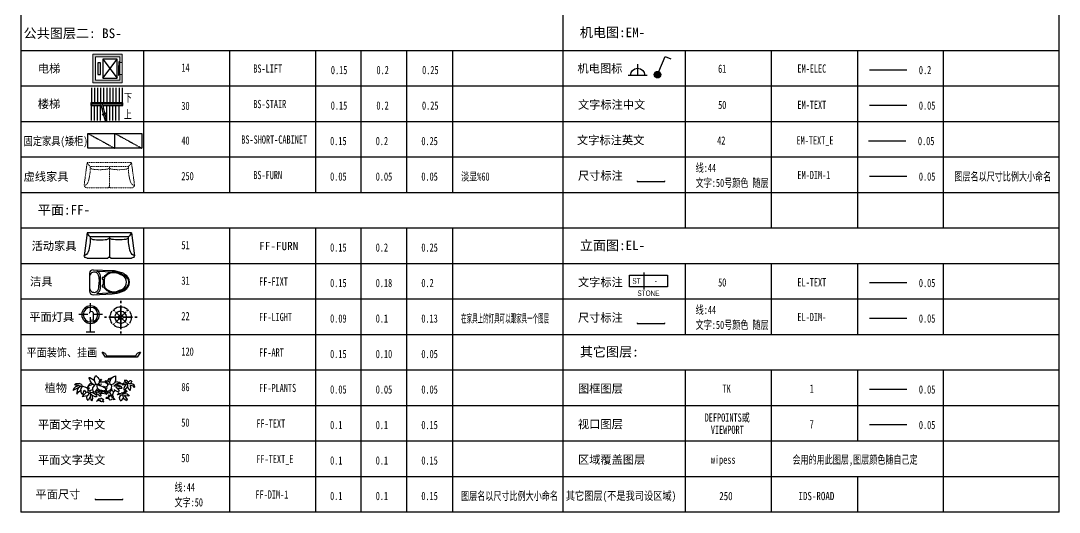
# Paper-space layout '绘图线性表' of a CAD drawing. Header units: millimetres. Extents: x -240 to 9222, y -129 to 10483.
# Drawn here: x -240 to 9222, y -129 to 4350 of the extents above; entities that cross this region are included whole.
import ezdxf
from ezdxf.enums import TextEntityAlignment as Align

# ---------------------------------------------------------------- set-up
doc = ezdxf.new("R2010")
doc.units = ezdxf.units.MM
doc.header["$LTSCALE"] = 0.5
doc.header["$PDMODE"] = 35
for name, pattern in [('DASH', [0.35, 0.25, -0.1]), ('DASHDOT', [25.4, 12.7, -6.35, 0, -6.35]), ('M-HIDDEN', [1.875, 1.25, -0.625])]:
    doc.linetypes.add(name, pattern=pattern)
doc.layers.get('Defpoints').update_dxf_attribs({"color": 8})
doc.layers.add('BS-FURN', color=250, linetype='DASH', lineweight=5)
doc.layers.add('WALL', color=160, linetype='Continuous', lineweight=20)
for name, color, linetype in [('BS-LIFT', 14, 'Continuous'), ('BS-SHORT-CABINET', 40, 'Continuous'), ('BS-STAIR', 30, 'Continuous'), ('COL-FILL', 8, 'Continuous'), ('EL-DIM-20', 50, 'Continuous'), ('EL-TEXT', 50, 'Continuous'), ('EM-DIM-1', 50, 'Continuous'), ('EM-ELEC', 61, 'Continuous'), ('EM-TEXT', 50, 'Continuous'), ('EM-TEXT_E', 42, 'Continuous'), ('FF-ART', 120, 'Continuous'), ('FF-DIM-1', 44, 'Continuous'), ('FF-FIXT', 31, 'Continuous'), ('FF-FURN', 51, 'Continuous'), ('FF-LIGHT', 22, 'Continuous'), ('FF-PLANTS', 86, 'Continuous'), ('FF-TEXT', 50, 'Continuous'), ('FF-TEXT_E', 50, 'Continuous'), ('IDS-Road', 250, 'Continuous'), ('TK', 1, 'Continuous'), ('wipess', 5, 'Continuous')]:
    doc.layers.add(name, color=color, linetype=linetype)
doc.styles.add('Arch', font='hbsmall.shx', dxfattribs={"width": 0.75, "bigfont": 'hztxt.shx'})
doc.styles.add('CCD_DIM', font='archs.shx', dxfattribs={"width": 0.8})
doc.styles.add('hb', font='hbsmall.shx', dxfattribs={"width": 0.7})
doc.styles.add('ST', font='NSimSun.ttf', dxfattribs={"height": 1000})
doc.styles.add('宋体', font='NSimSun.ttf')
doc.dimstyles.new('CCD_DIM_1', dxfattribs={"dimtxt": 2.2, "dimasz": 0.6, "dimexe": 0.5, "dimexo": 2, "dimtad": 1, "dimdec": 0, "dimdsep": 46, "dimtxsty": 'CCD_DIM', "dimblk1": 'CCD', "dimblk2": 'CCD', "dimsah": 1, "dimcen": 0.3, "dimclrd": 44, "dimclre": 44, "dimclrt": 50, "dimadec": 1, "dimazin": 2, "dimtfac": 1, "dimtdec": 0, "dimtix": 1, "dimtmove": 1, "dimatfit": 3, "dimfxl": 5, "dimfxlon": 1, "dimtolj": 1, "dimarcsym": 0})

# ---------------------------------------------------------------- blocks, each defined once
blk = doc.blocks.new('_liftd')
for points in [[(-0.548, -0.602), (-0.548, -0.774), (0.241, -0.774), (0.241, -0.602), (-0.548, -0.602)], [(-0.241, -0.784), (-0.241, -0.955), (0.548, -0.955), (0.548, -0.784), (-0.241, -0.784)]]:
    blk.add_lwpolyline(points)
blk = doc.blocks.new('SFA72E')
for p, q in [((-804, -25), (-914, -856)), ((-804, -25), (804, -25)), ((-693, -163), (693, -163)), ((804, -25), (914, -856)), ((-51, -939), (-804, -939)), ((804, -939), (51, -939))]:
    blk.add_line(p, q)
at = {"color": 53}
blk.add_line((0, -163), (0, -888), dxfattribs=at)
for points in [[(-692, -206, 0.231788), (-595, -262, 0.07379), (-94, -262, 0.231788), (3, -206, 0.231788)], [(692, -206, -0.231788), (595, -262, -0.07379), (94, -262, -0.231788), (-3, -206, -0.231788)]]:
    blk.add_lwpolyline(points, format="xyb", dxfattribs=at)
for centre, radius, start, end in [((-428, 162), 420, 206.4637, 230.8559), ((-2300, -234), 1609, 342.5863, 2.5074), ((2300, -234), 1609, 177.4926, 197.4137), ((428, 162), 420, 309.1441, 333.5363), ((-973, -646), 220, 284.3275, 341.5129), ((973, -646), 220, 198.4871, 255.6725), ((-785, -799), 142, 203.8745, 262.3857), ((-51, -888), 50.8, 270, 0), ((51, -888), 50.8, 180, 270), ((785, -799), 142, 277.6143, 336.1255)]:
    blk.add_arc(centre, radius, start, end)
blk = doc.blocks.new('WC--04')
for p, q in [((86, 227), (431, 211)), ((155, 204), (456, 189)), ((19, 163), (19, -163)), ((190, 101), (194, 0)), ((190, -101), (194, 0)), ((219, -111), (219, 111)), ((248, 87), (248, 53)), ((297, 87), (248, 87)), ((248, 53), (290, 53)), ((275, -53), (275, 53)), ((290, 55), (290, -54)), ((155, -204), (456, -189)), ((248, -53), (248, -86)), ((290, -53), (248, -53)), ((248, -86), (297, -86)), ((86, -227), (431, -211))]:
    blk.add_line(p, q)
for centre, radius, start, end in [((83, 163), 63.8, 87, 179.9), ((107, 102), 112, 4.5, 65.1), ((374, -465), 678, 69.5, 85.2), ((108, 95), 89.8, 74.9956, 171.9532), ((101, 98), 89.1, 2.2, 70.4), ((476, -52), 244, 117.4735, 145.4741), ((366, 55), 76.2, 136.0032, 180), ((476, -52), 229, 110.5577, 136.0032), ((460, -17), 206, 74.0575, 118.1206), ((460, -17), 191, 74.0809, 109.8651), ((336, -428), 620, 62.8687, 73.4334), ((336, -428), 635, 60.6001, 73.4407), ((520, -66), 254, 38, 68.7), ((555, 0), 140, 297.1313, 62.8687), ((542, -63), 216, 37.6232, 60.6955), ((626, 0), 111, 360, 38.3644), ((626, 0), 111, 321.6356, 0), ((599, 0), 151, 323.3224, 36.6999), ((108, -95), 89.8, 188.0468, 285.0044), ((83, -163), 63.8, 180.1, 273), ((101, -98), 89.1, 289.6, 357.8), ((107, -102), 112, 294.9, 355.5), ((476, 52), 244, 214.5259, 242.5265), ((366, -54), 76.2, 180, 223.9968), ((476, 52), 229, 223.9968, 249.4423), ((460, 17), 206, 241.8794, 285.9425), ((460, 17), 191, 250.1349, 285.9191), ((374, 465), 678, 274.8, 290.5), ((336, 428), 620, 286.5666, 297.1313), ((336, 428), 635, 286.5593, 299.3999), ((520, 66), 254, 291.3, 322), ((542, 63), 216, 299.3045, 322.3768)]:
    blk.add_arc(centre, radius, start, end)
blk = doc.blocks.new('LTG1')
for points in [[(0, 992), (0, 856)], [(0, 719), (0, 140)], [(-435, 435), (-380, 380)], [(-326, 326), (-56, 56)], [(56, 56), (326, 326)], [(380, 380), (435, 435)], [(992, 0), (856, 0)], [(-992, 0), (-856, 0)], [(-719, 0), (-140, 0)], [(-435, -435), (-380, -380)], [(-326, -326), (-56, -56)], [(0, -140), (0, -719)], [(56, -56), (326, -326)], [(140, 0), (719, 0)], [(380, -380), (435, -435)], [(0, -856), (0, -992)]]:
    blk.add_lwpolyline(points, close=True)
at = {"extrusion": (0, 0, -1)}
for major_axis, start_param, end_param in [((-640, 0), 0.888621, 2.252972), ((-640, 2), -0.003333, 0.613772), ((625, 139), 4.06277, 4.162216), ((625, 139), 4.06277, 4.162216), ((140, 2), 3.385592, 4.494095), ((-140, 2), 1.78909, 2.897593), ((-625, 139), 2.120969, 2.220415), ((-625, 139), 2.120969, 2.220415), ((640, 2), -0.613772, 0.003333), ((640, 2), 2.52782, 3.144925), ((-625, 139), -1.020623, -0.921177), ((-625, 139), -1.020623, -0.921177), ((-640, 0), 4.030214, 5.394564), ((-140, 2), -1.352502, -0.243999), ((140, 2), 0.243999, 1.352502), ((625, 139), 0.921177, 1.020623), ((625, 139), 0.921177, 1.020623), ((-640, 2), 3.13826, 3.755365)]:
    blk.add_ellipse((0, 0), major_axis=major_axis, ratio=1, start_param=start_param, end_param=end_param, dxfattribs=at)
for major_axis, start_param, end_param in [((-307, 189), 0.467757, 0.567203), ((-307, 189), 0.467757, 0.567203), ((-258, 251), -0.014456, 0.602649), ((-252, 257), -0.608759, 0.008346), ((-57.4, 53.9), 0.2, 1.308503), ((-26.6, 29.1), 3.186593, 9.469778), ((-55.5, 55.9), -1.336602, -0.228099), ((-27.1, 28.6), 0.25847, 1.366973), ((-261, 248), -0.825662, -0.726216), ((-261, 248), -0.825662, -0.726216), ((-28.8, 26.8), -1.374959, -0.266456), ((-27.1, 28.6), 3.400063, 4.508566), ((-255, 254), 4.028499, 5.392849), ((-57.4, 53.9), 3.341592, 4.450095), ((-307, 189), 3.609349, 3.708795), ((-307, 189), 3.609349, 3.708795), ((-255, 254), 0.886906, 2.251257), ((-55.5, 55.9), 1.804991, 2.913494), ((-28.8, 26.8), 1.766633, 2.875136), ((-261, 248), 2.315931, 2.415377), ((-261, 248), 2.315931, 2.415377), ((-252, 257), 2.532833, 3.149938), ((-258, 251), 3.127137, 3.744242)]:
    blk.add_ellipse((0, 0), major_axis=major_axis, ratio=1, start_param=start_param, end_param=end_param)
for points, knots in [([(-127, 30), (-125, 35), (-124, 40), (-119, 52), (-116, 60), (-107, 75), (-102, 81), (-90, 94), (-84, 100), (-70, 110), (-63, 114), (-48, 121), (-39, 124), (-31, 126), (-30, 126), (-30, 127)], [3.385592, 3.385592, 3.385592, 3.385592, 3.502157, 3.502157, 3.698257, 3.698257, 3.894358, 3.894358, 4.090458, 4.090458, 4.286559, 4.286559, 4.482659, 4.482659, 4.494095, 4.494095, 4.494095, 4.494095]), ([(30, 127), (35, 125), (40, 124), (52, 119), (60, 116), (75, 107), (81, 102), (94, 90), (100, 84), (110, 70), (114, 63), (121, 48), (124, 39), (126, 31), (126, 30), (127, 30)], [1.78909, 1.78909, 1.78909, 1.78909, 1.905655, 1.905655, 2.101756, 2.101756, 2.297856, 2.297856, 2.493957, 2.493957, 2.690057, 2.690057, 2.886158, 2.886158, 2.897593, 2.897593, 2.897593, 2.897593]), ([(-30, -127), (-35, -125), (-40, -124), (-52, -119), (-60, -116), (-75, -107), (-81, -102), (-94, -90), (-100, -84), (-110, -70), (-114, -63), (-121, -48), (-124, -39), (-126, -31), (-126, -30), (-127, -30)], [-1.352502, -1.352502, -1.352502, -1.352502, -1.235937, -1.235937, -1.039837, -1.039837, -0.843736, -0.843736, -0.647636, -0.647636, -0.451535, -0.451535, -0.255435, -0.255435, -0.243999, -0.243999, -0.243999, -0.243999]), ([(127, -30), (125, -35), (124, -40), (119, -52), (116, -60), (107, -75), (102, -81), (90, -94), (84, -100), (70, -110), (63, -114), (48, -121), (39, -124), (31, -126), (30, -126), (30, -127)], [0.243999, 0.243999, 0.243999, 0.243999, 0.360564, 0.360564, 0.556665, 0.556665, 0.752765, 0.752765, 0.948866, 0.948866, 1.144966, 1.144966, 1.341067, 1.341067, 1.352502, 1.352502, 1.352502, 1.352502])]:
    blk.add_open_spline(points, degree=3, knots=knots)
blk = doc.blocks.new('壁灯')
at = {"color": 2, "linetype": 'Continuous'}
for p, q in [((19.7, 0), (-19.7, 0)), ((0, 0), (0, -67.2)), ((-11.8, -79), (-53.4, -79)), ((0, -90.8), (0, -130.2)), ((53.4, -79), (11.8, -79))]:
    blk.add_line(p, q, dxfattribs=at)
blk.add_circle((0, -79), 39.5, dxfattribs=at)
at = {"color": 8, "linetype": 'Continuous'}
blk.add_circle((0, -79), 32.9, dxfattribs=at)
at = {"color": 2, "linetype": 'DASHDOT', "style": 'Arch', "text_generation_flag": 2}
blk.add_attdef('J', text='', height=43.5, dxfattribs=at).set_placement((5.1, -74.2), align=Align.MIDDLE)
blk = doc.blocks.new('QBLOCK2007111416411375')
h = blk.add_hatch(color=256)
edge = h.paths.add_edge_path()
edge.add_arc((-2.25, 1.52), 1, -113.0671, 246.9329)
blk.add_lwpolyline([(-1.33, 1.13), (3.25, -0.82), (2.52, -2.52)])
blk.add_circle((-2.25, 1.52), 1)
blk = doc.blocks.new('SAF')
for p, q in [((0, 82.7), (0, 0)), ((69, 0), (-69, 0)), ((52.5, 0), (-52.5, 0))]:
    blk.add_line(p, q)
at = {"extrusion": (0, 0, -1)}
blk.add_ellipse((0, 0), major_axis=(37.1, 37.1), ratio=1, start_param=3.926991, end_param=7.068583, dxfattribs=at)
blk = doc.blocks.new('CCD')
at = {"color": 50, "linetype": 'ByBlock'}
blk.add_line((-1, 0), (1, 0), dxfattribs=at)
at = {"color": 50, "linetype": 'Continuous', "const_width": 0.608}
blk.add_lwpolyline([(1, 1), (-1, -1)], dxfattribs=at)
blk = doc.blocks.new('*D27')
at = {"layer": 'Defpoints', "color": 0, "lineweight": 9, "transparency": 16777216}
for p in [(437.3, 129.9), (688.3, 140.5), (688.3, -13.1)]:
    blk.add_point(p, dxfattribs=at)
at = {"layer": 'FF-DIM-1', "color": 44, "lineweight": -2, "transparency": 16777216}
for p, q in [((437.3, -8.1), (437.3, -13.6)), ((437.9, -13.1), (687.7, -13.1)), ((688.3, -8.1), (688.3, -13.6))]:
    blk.add_line(p, q, dxfattribs=at)
at = {"layer": 'FF-DIM-1', "color": 44, "lineweight": -2, "transparency": 16777216, "xscale": 0.6, "yscale": 0.6, "zscale": 0.6, "rotation": 180}
blk.add_blockref('CCD', (437.3, -13.1), dxfattribs=at)
at = {"layer": 'FF-DIM-1', "color": 44, "lineweight": -2, "transparency": 16777216, "xscale": 0.6, "yscale": 0.6, "zscale": 0.6}
blk.add_blockref('CCD', (688.3, -13.1), dxfattribs=at)
at = {"layer": 'FF-DIM-1', "color": 50, "transparency": 16777216, "insert": (562.8, -11.3), "char_height": 2.2, "attachment_point": 5, "style": 'CCD_DIM'}
blk.add_mtext('\\A1;251', dxfattribs=at)
blk = doc.blocks.new('*D28')
at = {"layer": 'Defpoints', "color": 0, "lineweight": 9, "transparency": 16777216}
for p in [(5375.8, 3029.4), (5626.7, 3039.9), (5626.7, 2886.4)]:
    blk.add_point(p, dxfattribs=at)
at = {"layer": 'EM-DIM-1', "color": 44, "lineweight": -2, "transparency": 16777216}
for p, q in [((5375.8, 2891.4), (5375.8, 2885.9)), ((5376.4, 2886.4), (5626.1, 2886.4)), ((5626.7, 2891.4), (5626.7, 2885.9))]:
    blk.add_line(p, q, dxfattribs=at)
at = {"layer": 'EM-DIM-1', "color": 44, "lineweight": -2, "transparency": 16777216, "xscale": 0.6, "yscale": 0.6, "zscale": 0.6, "rotation": 180}
blk.add_blockref('CCD', (5375.8, 2886.4), dxfattribs=at)
at = {"layer": 'EM-DIM-1', "color": 44, "lineweight": -2, "transparency": 16777216, "xscale": 0.6, "yscale": 0.6, "zscale": 0.6}
blk.add_blockref('CCD', (5626.7, 2886.4), dxfattribs=at)
at = {"layer": 'EM-DIM-1', "color": 50, "transparency": 16777216, "insert": (5501.3, 2888.1), "char_height": 2.2, "attachment_point": 5, "style": 'CCD_DIM'}
blk.add_mtext('\\A1;251', dxfattribs=at)
blk = doc.blocks.new('*D29')
at = {"layer": 'Defpoints', "color": 0, "lineweight": 9, "transparency": 16777216}
for p in [(5375.8, 1735.5), (5626.7, 1746.1), (5626.7, 1592.5)]:
    blk.add_point(p, dxfattribs=at)
at = {"layer": 'EL-DIM-20', "color": 44, "lineweight": -2, "transparency": 16777216}
for p, q in [((5375.8, 1597.5), (5375.8, 1592)), ((5376.4, 1592.5), (5626.1, 1592.5)), ((5626.7, 1597.5), (5626.7, 1592))]:
    blk.add_line(p, q, dxfattribs=at)
at = {"layer": 'EL-DIM-20', "color": 44, "lineweight": -2, "transparency": 16777216, "xscale": 0.6, "yscale": 0.6, "zscale": 0.6, "rotation": 180}
blk.add_blockref('CCD', (5375.8, 1592.5), dxfattribs=at)
at = {"layer": 'EL-DIM-20', "color": 44, "lineweight": -2, "transparency": 16777216, "xscale": 0.6, "yscale": 0.6, "zscale": 0.6}
blk.add_blockref('CCD', (5626.7, 1592.5), dxfattribs=at)
at = {"layer": 'EL-DIM-20', "color": 50, "transparency": 16777216, "insert": (5501.3, 1594.3), "char_height": 2.2, "attachment_point": 5, "style": 'CCD_DIM'}
blk.add_mtext('\\A1;251', dxfattribs=at)
blk = doc.blocks.new('FC-')
at = {"color": 50}
blk.add_line((0, -3.12), (0, 3.12), dxfattribs=at)
at = {"color": 5}
blk.add_lwpolyline([(8.48, -2.12), (-5.45, -2.12), (-5.45, 2.12), (8.48, 2.12)], close=True, dxfattribs=at)
at = {"style": 'ST', "width": 0.7, "flags": 4}
blk.add_attdef('ITEM5', text='', height=2.5, dxfattribs=at).set_placement((-6.48, -1.52), align=Align.RIGHT)
at = {"width": 0.7, "flags": 4}
for tag, height, style, p in [('NUM1', 2, 'hb', (-2.86, 0.01)), ('NUM2', 2, 'hb', (4.21, 0.01)), ('NUM4', 2, 'hb', (1.51, -4.45)), ('NUM6', 2.5, 'ST', (1.51, -8.45))]:
    blk.add_attdef(tag, text='', height=height, dxfattribs=dict(at, style=style)).set_placement(p, align=Align.MIDDLE)
at = {"style": 'ST', "width": 0.7, "flags": 4}
blk.add_attdef('NUM3', (9.06, -1.52), '', height=2.5, dxfattribs=at)
blk = doc.blocks.new('TREE-P24')
for p, q in [((-183, 259), (-184, 266)), ((-184, 266), (-176, 266)), ((-181, 248), (-183, 259)), ((-176, 239), (-181, 248)), ((-176, 266), (-127, 235)), ((-123, 233), (-120, 264)), ((-120, 264), (-105, 288)), ((-105, 288), (-81, 265)), ((-81, 265), (-70, 251)), ((-70, 251), (-63, 235)), ((-63, 235), (-45, 246)), ((-39, 241), (-63, 211)), ((-45, 246), (-39, 241)), ((43, 256), (33, 235)), ((55, 248), (43, 256)), ((55, 248), (70, 262)), ((55, 248), (57, 235)), ((60, 231), (78, 262)), ((70, 262), (78, 262)), ((78, 262), (95, 275)), ((95, 275), (120, 284)), ((120, 284), (123, 265)), ((123, 265), (121, 231)), ((-312, 147), (-371, 117)), ((-357, 143), (-371, 117)), ((-358, 142), (-336, 162)), ((-335, 193), (-351, 180)), ((-350, 180), (-311, 180)), ((-336, 162), (-303, 172)), ((-300, 197), (-335, 193)), ((-309, 143), (-322, 115)), ((-309, 143), (-312, 147)), ((-311, 180), (-303, 172)), ((-281, 164), (-309, 143)), ((-303, 172), (-287, 170)), ((-271, 185), (-300, 197)), ((-287, 170), (-281, 164)), ((-281, 164), (-271, 164)), ((-280, 118), (-277, 138)), ((-277, 138), (-264, 157)), ((-271, 185), (-268, 170)), ((-268, 170), (-271, 164)), ((-264, 157), (-271, 164)), ((-255, 162), (-268, 171)), ((-254, 162), (-264, 157)), ((-231, 156), (-255, 162)), ((-221, 151), (-231, 156)), ((-211, 145), (-221, 151)), ((-193, 163), (-211, 145)), ((-211, 145), (-201, 133)), ((-186, 133), (-201, 133)), ((-201, 133), (-197, 121)), ((-197, 121), (-199, 96)), ((-190, 120), (-197, 121)), ((-193, 161), (-187, 182)), ((-193, 163), (-193, 161)), ((-193, 161), (-182, 139)), ((-182, 168), (-191, 164)), ((-182, 115), (-190, 120)), ((-187, 182), (-170, 197)), ((-182, 139), (-186, 133)), ((-137, 188), (-182, 168)), ((-176, 239), (-170, 219)), ((-170, 219), (-156, 202)), ((-170, 197), (-156, 202)), ((-146, 125), (-168, 114)), ((-156, 202), (-137, 190)), ((-143, 147), (-146, 125)), ((-146, 125), (-133, 102)), ((-123, 178), (-143, 147)), ((-137, 190), (-137, 188)), ((-137, 188), (-123, 178)), ((-127, 235), (-123, 233)), ((-113, 210), (-123, 233)), ((-123, 178), (-115, 185)), ((-115, 185), (-102, 188)), ((-102, 188), (-113, 210)), ((-100, 123), (-104, 114)), ((-102, 188), (-94, 180)), ((-96, 129), (-100, 123)), ((-90, 143), (-96, 129)), ((-90, 184), (-94, 180)), ((-94, 180), (-94, 161)), ((-94, 161), (-90, 147)), ((-80, 184), (-90, 184)), ((-90, 147), (-90, 143)), ((-90, 143), (-59, 121)), ((-64, 211), (-80, 190)), ((-80, 190), (-78, 186)), ((-78, 186), (-80, 184)), ((-75, 178), (-80, 184)), ((-78, 186), (-35, 194)), ((-61, 170), (-75, 178)), ((-63, 235), (-68, 219)), ((-68, 219), (-64, 211)), ((-64, 211), (-63, 211)), ((-63, 211), (-61, 211)), ((3, 211), (-61, 211)), ((-47, 168), (-61, 170)), ((-59, 121), (-61, 120)), ((-59, 121), (-47, 118)), ((-47, 168), (-25, 161)), ((-25, 161), (-16, 164)), ((-25, 161), (-14, 153)), ((-16, 164), (-8, 161)), ((-14, 153), (-10, 153)), ((-8, 161), (-10, 153)), ((-10, 153), (-2, 147)), ((10, 159), (-2, 147)), ((-2, 147), (2, 137)), ((2, 137), (8, 129)), ((33, 186), (3, 211)), ((10, 225), (4, 227)), ((8, 129), (6, 118)), ((8, 129), (14, 129)), ((33, 227), (10, 225)), ((10, 225), (36, 185)), ((19, 159), (10, 159)), ((20, 144), (14, 129)), ((14, 129), (16, 108)), ((29, 170), (19, 159)), ((19, 159), (20, 144)), ((31, 172), (29, 170)), ((33, 184), (31, 172)), ((33, 235), (33, 227)), ((33, 227), (51, 213)), ((33, 184), (33, 186)), ((55, 190), (36, 185)), ((60, 231), (51, 213)), ((51, 213), (55, 190)), ((68, 182), (55, 190)), ((57, 235), (60, 231)), ((57, 121), (57, 120)), ((60, 121), (57, 120)), ((68, 131), (60, 121)), ((96, 188), (68, 182)), ((68, 182), (78, 170)), ((74, 139), (68, 133)), ((68, 133), (68, 131)), ((80, 121), (70, 112)), ((74, 139), (78, 170)), ((74, 139), (74, 133)), ((74, 133), (80, 121)), ((80, 121), (100, 102)), ((115, 207), (96, 188)), ((101, 167), (125, 190)), ((147, 164), (101, 167)), ((113, 118), (107, 125)), ((121, 231), (115, 207)), ((143, 215), (115, 207)), ((115, 207), (115, 209)), ((125, 190), (151, 202)), ((146, 139), (125, 151)), ((141, 182), (129, 176)), ((144, 188), (141, 182)), ((141, 182), (156, 176)), ((143, 215), (167, 212)), ((150, 190), (144, 188)), ((146, 139), (148, 141)), ((146, 139), (164, 110)), ((180, 154), (147, 164)), ((148, 141), (180, 141)), ((191, 194), (150, 190)), ((151, 202), (163, 201)), ((156, 176), (182, 166)), ((167, 212), (185, 200)), ((180, 141), (197, 143)), ((182, 166), (193, 157)), ((185, 200), (191, 194)), ((191, 194), (197, 192)), ((197, 143), (193, 157)), ((220, 202), (202, 189)), ((202, 189), (202, 179)), ((227, 185), (202, 179)), ((249, 204), (220, 202)), ((225, 162), (220, 139)), ((220, 139), (220, 122)), ((220, 122), (224, 118)), ((236, 233), (222, 230)), ((222, 230), (249, 208)), ((231, 124), (224, 118)), ((241, 185), (225, 162)), ((241, 185), (227, 185)), ((261, 163), (231, 124)), ((252, 230), (236, 233)), ((255, 187), (241, 185)), ((249, 208), (249, 204)), ((249, 204), (257, 193)), ((263, 218), (252, 230)), ((257, 193), (255, 187)), ((255, 187), (261, 173)), ((271, 197), (257, 193)), ((261, 173), (259, 167)), ((259, 167), (261, 163)), ((261, 163), (264, 145)), ((269, 210), (263, 218)), ((264, 145), (286, 115)), ((278, 218), (269, 210)), ((269, 210), (271, 197)), ((271, 197), (302, 197)), ((288, 228), (278, 218)), ((286, 115), (294, 124)), ((298, 229), (288, 228)), ((294, 124), (300, 147)), ((300, 177), (296, 173)), ((300, 147), (296, 173)), ((310, 224), (298, 229)), ((310, 224), (300, 200)), ((300, 200), (302, 197)), ((300, 177), (321, 169)), ((324, 188), (302, 197)), ((321, 169), (339, 152)), ((337, 178), (324, 188)), ((345, 159), (337, 178)), ((339, 152), (345, 159)), ((-322, 115), (-326, 93)), ((-326, 93), (-325, 72)), ((-325, 72), (-306, 100)), ((-306, 100), (-280, 118)), ((-280, 118), (-279, 99)), ((-279, 99), (-272, 79)), ((-272, 79), (-259, 70)), ((-217, 94), (-264, 47)), ((-264, 47), (-207, 57)), ((-257, 71), (-242, 118)), ((-242, 118), (-221, 96)), ((-221, 96), (-217, 94)), ((-199, 96), (-217, 94)), ((-209, 36), (-205, 55)), ((-205, 15), (-209, 36)), ((-207, 57), (-205, 55)), ((-178, 86), (-205, 55)), ((-196, 1), (-205, 15)), ((-199, 96), (-178, 86)), ((-174, 36), (-196, 1)), ((-176, 106), (-182, 115)), ((-178, 86), (-174, 86)), ((-168, 114), (-176, 106)), ((-176, 106), (-172, 88)), ((-172, 88), (-174, 86)), ((-174, 86), (-168, 79)), ((-172, 39), (-174, 36)), ((-148, 94), (-172, 88)), ((-168, 79), (-172, 39)), ((-172, 39), (-166, 29)), ((-168, 79), (-148, 63)), ((-166, 29), (-163, 16)), ((-163, 16), (-162, 8)), ((-152, -3), (-162, 8)), ((-152, -3), (-144, 9)), ((-133, 102), (-148, 94)), ((-148, 94), (-135, 88)), ((-148, 63), (-148, 61)), ((-148, 63), (-139, 56)), ((-148, 53), (-148, 61)), ((-143, 44), (-148, 53)), ((-144, 9), (-141, 28)), ((-141, 28), (-143, 44)), ((-139, 56), (-119, 48)), ((-135, 88), (-131, 88)), ((-133, 102), (-127, 96)), ((-127, 96), (-131, 88)), ((-131, 88), (-107, 69)), ((-113, 102), (-127, 96)), ((-119, 48), (-98, 45)), ((-104, 114), (-113, 102)), ((-113, 102), (-104, 94)), ((-107, 69), (-104, 69)), ((-104, 114), (-86, 114)), ((-98, 98), (-104, 94)), ((-104, 94), (-96, 73)), ((-96, 73), (-104, 69)), ((-104, 69), (-100, 59)), ((-100, 59), (-96, 51)), ((-100, 45), (-98, 45)), ((-82, 92), (-98, 98)), ((-96, 51), (-98, 45)), ((-98, 45), (-96, 41)), ((-76, 67), (-96, 73)), ((-78, 10), (-92, -2)), ((-92, -3), (-80, 1)), ((-86, 114), (-76, 110)), ((-72, 96), (-82, 92)), ((-80, 1), (-66, 3)), ((-72, 16), (-78, 10)), ((-61, 120), (-76, 110)), ((-76, 110), (-74, 100)), ((-68, 62), (-76, 67)), ((-74, 100), (-72, 96)), ((-57, 106), (-72, 96)), ((-72, 96), (-72, 94)), ((-72, 94), (-55, 79)), ((-70, 20), (-72, 18)), ((-72, 18), (-72, 16)), ((-70, 20), (-66, 24)), ((-59, 51), (-68, 62)), ((-66, 24), (-57, 21)), ((-66, 3), (-57, 4)), ((-61, 120), (-59, 110)), ((-59, 110), (-57, 106)), ((-53, 49), (-59, 51)), ((-57, 4), (-59, -7)), ((-55, 104), (-57, 106)), ((-57, 21), (-49, 24)), ((-43, 112), (-55, 104)), ((-37, 96), (-55, 79)), ((-55, 79), (-53, 73)), ((-36, 80), (-53, 73)), ((-53, 73), (-49, 53)), ((-49, 53), (-53, 49)), ((-49, 24), (-45, 28)), ((-47, 118), (-43, 112)), ((-47, 118), (-39, 118)), ((-45, 28), (-35, 28)), ((-39, 118), (-43, 112)), ((-43, 112), (-43, 110)), ((-43, 110), (-37, 96)), ((-39, 118), (-31, 116)), ((-23, 104), (-37, 96)), ((-27, 80), (-36, 80)), ((-35, 28), (-35, 18)), ((-35, 18), (-20, 16)), ((-31, 116), (-23, 104)), ((-31, 116), (-12, 110)), ((12, 75), (-27, 80)), ((-16, 10), (-27, 4)), ((-27, 4), (-14, -11)), ((-23, 104), (-14, 104)), ((-20, 16), (-16, 10)), ((-12, 8), (-16, 10)), ((-12, 110), (-14, 104)), ((-14, 104), (-2, 96)), ((0, 112), (-12, 110)), ((-2, 96), (4, 94)), ((6, 118), (0, 112)), ((0, 112), (8, 100)), ((8, 100), (4, 94)), ((4, 94), (12, 75)), ((16, 108), (8, 100)), ((21, 36), (10, 26)), ((10, 26), (12, 22)), ((12, 75), (16, 73)), ((45, 24), (12, 22)), ((16, 108), (27, 100)), ((27, 98), (16, 73)), ((16, 73), (31, 86)), ((45, 36), (21, 36)), ((39, 106), (27, 98)), ((27, 100), (27, 98)), ((31, 86), (46, 92)), ((46, 60), (37, 59)), ((37, 59), (47, 39)), ((53, 110), (39, 106)), ((47, 39), (45, 36)), ((60, 4), (45, 24)), ((46, 92), (57, 94)), ((55, 56), (46, 60)), ((57, 120), (53, 110)), ((53, 110), (57, 108)), ((62, 47), (55, 56)), ((64, 108), (57, 108)), ((57, 108), (57, 94)), ((57, 94), (72, 57)), ((76, 6), (60, 4)), ((72, 57), (62, 47)), ((70, 112), (64, 108)), ((82, 59), (72, 57)), ((76, 12), (82, 18)), ((76, 6), (76, 12)), ((80, 39), (89, 43)), ((88, 34), (80, 39)), ((82, 59), (89, 71)), ((82, 59), (100, 51)), ((82, 18), (93, 14)), ((92, 33), (88, 34)), ((89, 71), (98, 91)), ((89, 43), (96, 47)), ((100, 29), (92, 33)), ((93, 14), (104, 13)), ((96, 47), (100, 51)), ((98, 91), (100, 102)), ((107, 102), (100, 102)), ((108, 21), (100, 29)), ((104, 13), (113, 14)), ((113, 118), (107, 102)), ((113, 14), (108, 21)), ((113, 118), (160, 98)), ((113, 14), (115, 12)), ((142, 65), (157, 79)), ((164, 69), (142, 65)), ((157, 79), (187, 84)), ((160, 98), (164, 110)), ((164, 69), (184, 67)), ((170, 47), (166, 34)), ((166, 34), (167, 17)), ((167, 17), (176, 6)), ((187, 61), (170, 47)), ((176, 6), (180, -5)), ((184, 67), (187, 61)), ((209, 28), (185, -3)), ((201, 84), (187, 84)), ((201, 63), (187, 61)), ((201, 86), (203, 86)), ((201, 86), (201, 84)), ((203, 86), (201, 84)), ((201, 84), (201, 82)), ((201, 82), (207, 73)), ((207, 73), (201, 63)), ((201, 63), (205, 57)), ((203, 86), (205, 86)), ((244, 114), (205, 86)), ((205, 57), (209, 28)), ((205, 57), (226, 53)), ((223, 79), (207, 73)), ((209, 28), (240, 6)), ((224, 118), (222, 117)), ((226, 84), (223, 79)), ((223, 79), (256, 77)), ((258, 104), (226, 84)), ((236, 55), (226, 53)), ((226, 53), (256, 12)), ((275, 51), (236, 55)), ((240, 6), (250, -3)), ((244, 114), (258, 104)), ((256, 12), (250, -3)), ((256, 77), (279, 59)), ((279, 59), (275, 51)), ((-92, -3), (-100, -13)), ((-92, -2), (-92, -3)), ((-59, -7), (-59, -9)), ((-59, -9), (-45, -11)), ((-45, -11), (-41, -17)), ((-41, -17), (-37, -11)), ((-37, -11), (-31, -9)), ((-31, -9), (-23, -11)), ((-23, -11), (-18, -17)), ((-14, -11), (-18, -17)), ((185, -3), (180, -5))]:
    blk.add_line(p, q)
for centre, start, end in [((-271, 185), 12.8043, 67.5333), ((3, 211), 49.844, 89.647)]:
    blk.add_arc(centre, 0.000244, start, end)

psp = doc.layouts.new('绘图线性表')

# ---------------------------------------------------------------- hatches: boundary and pattern name
at = {"layer": 'COL-FILL'}
psp.add_hatch(color=256, dxfattribs=at).paths.add_polyline_path([(685.6, 4045), (417.6, 4045), (417.6, 3784), (685.6, 3784), (685.6, 3859.5), (661.6, 3859.5), (661.6, 3808), (441.6, 3808), (441.6, 4021), (661.6, 4021), (661.6, 3969.5), (685.6, 3969.5)])

# ---------------------------------------------------------------- linework, layer by layer
at = {"color": 55, "linetype": 'M-HIDDEN', "ltscale": 0.106667}
for p, q in [((370.8, 3323.4), (617.7, 3187.9)), ((617.7, 3323.4), (864.6, 3187.9))]:
    psp.add_line(p, q, dxfattribs=at)
at = {"layer": 'BS-FURN', "ltscale": 0.002817}
for p, q in [((365.1, 3056.9, 112.5), (337.2, 2847.9, 112.5)), ((769.2, 3056.9, 112.5), (365.1, 3056.9, 112.5)), ((769.2, 3056.9, 112.5), (797.1, 2847.9, 112.5)), ((741.4, 3022, 0), (392.9, 3022, 0)), ((567.2, 3022, 0), (567.2, 2839.8, 0)), ((365.1, 2827, 112.5), (554.4, 2827, 112.5)), ((579.9, 2827, 112.5), (769.2, 2827, 112.5))]:
    psp.add_line(p, q, dxfattribs=at)
at = {"layer": 'BS-FURN', "ltscale": 0.002817, "extrusion": (5.59e-14, -4.853e-13, -1)}
for centre, major_axis, start_param, end_param in [((459.6, 3103.9, 0), (-74.6, 74.6), 4.610183, 5.035909), ((674.7, 3103.9, 0), (74.6, 74.6), 1.247276, 1.673002), ((-11.2, 3004.3, 0), (-286, 286), 2.312432, 2.660121), ((419.9, 3029.2, 0), (-22.7, 22.7), 3.999235, 4.910297), ((419.9, 3029.2, 0), (-22.7, 22.7), 3.999235, 4.910297), ((480.6, 3421.9, 0), (303.6, 303.6), 2.208882, 2.503507), ((480.6, 3421.9, 0), (303.6, 303.6), 2.208882, 2.503507), ((541.3, 3029.2, 0), (22.7, 22.7), 1.372888, 2.283951), ((593, 3029.2, 0), (-22.7, 22.7), 3.999235, 4.910297), ((653.7, 3421.9, 0), (303.6, 303.6), 2.208882, 2.503507), ((714.4, 3029.2, 0), (22.7, 22.7), 1.372888, 2.283951), ((1145.5, 3004.3, 0), (286, 286), 3.623065, 3.970753), ((322.4, 2900.8, 0), (39.1, 39.1), 1.108059, 2.106132), ((369.8, 2862.3, 112.5), (25.2, 25.2), 2.489089, 3.510303), ((554.4, 2839.8, 0), (-9.03, 9.03), 2.356194, 3.926991), ((554.4, 2839.8, 112.5), (-9.03, 9.03), 2.356194, 3.926991), ((579.9, 2839.8, 0), (9.03, 9.03), 2.356194, 3.926991), ((579.9, 2839.8, 112.5), (9.03, 9.03), 2.356194, 3.926991), ((811.9, 2900.8, 0), (-39.1, 39.1), 4.177054, 5.175127), ((764.5, 2862.3, 0), (-25.2, 25.2), 2.772883, 3.794097), ((764.5, 2862.3, 112.5), (-25.2, 25.2), 2.772883, 3.794097)]:
    psp.add_ellipse(centre, major_axis=major_axis, ratio=1, start_param=start_param, end_param=end_param, dxfattribs=at)
at = {"layer": 'BS-FURN', "ltscale": 0.002817}
for centre, major_axis, start_param, end_param in [((653.7, 3421.9, 0), (-303.6, 303.6), 2.208882, 2.503507), ((714.4, 3029.2, 0), (22.7, 22.7), 3.999235, 4.910297)]:
    psp.add_ellipse(centre, major_axis=major_axis, ratio=1, start_param=start_param, end_param=end_param, dxfattribs=at)
at = {"layer": 'BS-LIFT'}
for p, q in [((507.6, 3828), (639.6, 4001)), ((507.6, 4001), (639.6, 3828)), ((639.6, 4001), (507.6, 4001)), ((507.6, 4001), (507.6, 3828)), ((639.6, 3828), (639.6, 4001)), ((485.6, 3967.8), (463.6, 3967.8)), ((463.6, 3967.8), (463.6, 3861.3)), ((485.6, 3861.3), (485.6, 3967.8)), ((463.6, 3861.3), (485.6, 3861.3)), ((507.6, 3828), (639.6, 3828))]:
    psp.add_line(p, q, dxfattribs=at)
at = {"layer": 'BS-SHORT-CABINET'}
psp.add_line((617.7, 3187.9), (617.7, 3323.4), dxfattribs=at)
psp.add_lwpolyline([(370.8, 3323.4), (864.6, 3323.4), (864.6, 3187.9), (370.8, 3187.9)], close=True, dxfattribs=at)
at = {"layer": 'BS-STAIR'}
for p, q in [((403.5, 3739.9), (403.5, 3601.9)), ((431.5, 3739.9), (431.5, 3601.9)), ((459.5, 3739.9), (459.5, 3601.9)), ((487.5, 3739.9), (487.5, 3601.9)), ((515.5, 3739.9), (515.5, 3601.9)), ((543.5, 3739.9), (543.5, 3601.9)), ((571.5, 3739.9), (571.5, 3601.9)), ((599.5, 3739.9), (599.5, 3601.9)), ((627.5, 3739.9), (627.5, 3601.9)), ((655.5, 3739.9), (655.5, 3601.9)), ((683.5, 3739.9), (683.5, 3601.9)), ((397.5, 3601.9), (397.5, 3577.9)), ((689.5, 3601.9), (397.5, 3601.9)), ((403.5, 3595.9), (403.5, 3583.9)), ((683.5, 3595.9), (403.5, 3595.9)), ((683.5, 3583.9), (683.5, 3595.9)), ((689.5, 3577.9), (689.5, 3601.9)), ((397.5, 3577.9), (490.9, 3577.9)), ((403.5, 3583.9), (489.3, 3583.9)), ((403.5, 3439.9), (403.5, 3577.9)), ((431.5, 3439.9), (431.5, 3577.9)), ((459.5, 3439.9), (459.5, 3577.9)), ((487.5, 3439.9), (487.5, 3577.9)), ((504.3, 3583.9), (683.5, 3583.9)), ((505.9, 3577.9), (689.5, 3577.9)), ((515.5, 3541.8), (515.5, 3577.9)), ((543.5, 3439.9), (543.5, 3577.9)), ((571.5, 3439.9), (571.5, 3577.9)), ((599.5, 3439.9), (599.5, 3577.9)), ((627.5, 3439.9), (627.5, 3577.9)), ((655.5, 3439.9), (655.5, 3577.9))]:
    psp.add_line(p, q, dxfattribs=at)
for points in [[(695.9, 3670.4, 0, 0, 0), (332.3, 3670.4, 0, 0, 0), (332.3, 3514.4, 0, 0, 0), (435.6, 3514.4, 12, 0, 0), (480.6, 3514.4, 0, 0, 0)], [(694.8, 3515.5, 0, 0, 0), (602.5, 3515.5, 12, 0, 0), (557.5, 3515.5, 0, 0, 0)]]:
    psp.add_lwpolyline(points, format="xyseb", dxfattribs=at)
for points in [[(486.1, 3595.9), (511.5, 3501.2), (511.5, 3501), (501.5, 3492.1), (524.7, 3498.4), (514.6, 3489.5), (514.7, 3489.3), (530.9, 3429)], [(501, 3595.9), (524.2, 3509.4), (524.3, 3509.3), (514.2, 3500.4), (537.4, 3506.6), (527.4, 3497.7), (527.4, 3497.5), (545.8, 3429)]]:
    psp.add_lwpolyline(points, dxfattribs=at)
at = {"layer": 'EL-DIM-20'}
psp.add_line((7493, 1639.9), (7832.3, 1639.9), dxfattribs=at)
at = {"layer": 'EL-TEXT'}
psp.add_line((7493, 1963.4), (7832.3, 1963.4), dxfattribs=at)
at = {"layer": 'EM-DIM-1'}
psp.add_line((7493, 2933.7), (7832.3, 2933.7), dxfattribs=at)
at = {"layer": 'EM-ELEC'}
psp.add_line((7493, 3904.1), (7832.3, 3904.1), dxfattribs=at)
at = {"layer": 'EM-TEXT'}
psp.add_line((7493, 3580.7), (7832.3, 3580.7), dxfattribs=at)
at = {"layer": 'EM-TEXT_E'}
psp.add_line((7484.3, 3257.2), (7823.6, 3257.2), dxfattribs=at)
at = {"layer": 'FF-ART', "linetype": 'Continuous'}
psp.add_lwpolyline([(500.6, 1328.3, -0.418532), (540.7, 1295.2), (810.9, 1295.2, -0.418532), (850.9, 1328.3), (819.8, 1284.7), (531.7, 1284.7), (531.7, 1284.7), (500.6, 1328.3)], format="xyb", dxfattribs=at)
at = {"layer": 'TK', "color": 136}
for p, q in [((-239.8, 9898), (-239.8, -129)), ((4698.7, 9898), (4698.7, -129)), ((9222.2, -129), (9222.2, 9898)), ((9222.2, 4075.9), (-239.8, 4075.9)), ((879, 4075.9), (879, 2782.1)), ((1662.3, 4075.9), (1662.3, 2782.1)), ((2445.7, 4075.9), (2445.7, 2782.1)), ((2861.3, 2782.1), (2861.3, 4075.9)), ((3276.9, 2782.1), (3276.9, 4075.9)), ((3692.5, 4075.9), (3692.5, 2782.1)), ((5817.4, 2458.6), (5817.4, 4075.9)), ((6600.8, 2458.6), (6600.8, 4075.9)), ((7384.2, 4075.9), (7384.2, 2458.6)), ((8167.5, 2458.6), (8167.5, 4075.9)), ((9222.2, 3752.4), (-239.8, 3752.4)), ((9222.2, 3429), (-239.8, 3429)), ((9222.2, 3105.5), (-239.8, 3105.5)), ((9222.2, 2782.1), (-239.8, 2782.1)), ((9222.2, 2458.6), (-239.8, 2458.6)), ((879, 2458.6), (879, -129)), ((1662.3, 2458.6), (1662.3, -129)), ((2445.7, 2458.6), (2445.7, -129)), ((2861.3, -129), (2861.3, 2458.6)), ((3276.9, -129), (3276.9, 2458.6)), ((3692.5, 2458.6), (3692.5, -129)), ((9222.2, 2135.1), (-239.8, 2135.1)), ((5817.4, 1488.2), (5817.4, 2135.1)), ((6600.8, 1488.2), (6600.8, 2135.1)), ((7384.2, 2135.1), (7384.2, 1488.2)), ((8167.5, 1488.2), (8167.5, 2135.1)), ((9222.2, 1811.7), (-239.8, 1811.7)), ((9222.2, 1488.2), (-239.8, 1488.2)), ((9222.2, 1164.8), (-239.8, 1164.8)), ((9222.2, 1164.8), (-239.8, 1164.8)), ((5817.4, -129), (5817.4, 1164.8)), ((6600.8, -129), (6600.8, 1164.8)), ((7384.2, 1164.8), (7384.2, 517.9)), ((8167.5, -129), (8167.5, 1164.8)), ((9222.2, 841.3), (-239.8, 841.3)), ((9222.2, 517.9), (-239.8, 517.9)), ((9222.2, 194.4), (-239.8, 194.4)), ((7384.2, 194.4), (7384.2, -129)), ((9222.2, -129), (-239.8, -129))]:
    psp.add_line(p, q, dxfattribs=at)
at = {"layer": 'TK'}
psp.add_line((7493, 993), (7832.3, 993), dxfattribs=at)
at = {"layer": 'WALL'}
for p, q in [((685.6, 4045), (417.6, 4045)), ((417.6, 3784), (417.6, 4045)), ((661.6, 4021), (441.6, 4021)), ((441.6, 4021), (441.6, 3808)), ((661.6, 4021), (661.6, 3969.5)), ((685.6, 4045), (685.6, 3969.5)), ((685.6, 3969.5), (661.6, 3969.5)), ((661.6, 3808), (441.6, 3808)), ((685.6, 3859.5), (661.6, 3859.5)), ((661.6, 3859.5), (661.6, 3808)), ((685.6, 3859.5), (685.6, 3784)), ((685.6, 3784), (417.6, 3784))]:
    psp.add_line(p, q, dxfattribs=at)
at = {"layer": 'WALL', "color": 8}
for p, q in [((661.6, 3969.5), (661.6, 3859.5)), ((685.6, 3969.5), (685.6, 3859.5))]:
    psp.add_line(p, q, dxfattribs=at)
at = {"layer": 'wipess', "color": 7}
psp.add_line((7493, 669.6), (7832.3, 669.6), dxfattribs=at)

# ---------------------------------------------------------------- block references
at = {"layer": 'BS-LIFT', "xscale": 109.9999999998545, "yscale": 23.99999999979627, "zscale": 109.9999999998545, "rotation": 270}
psp.add_blockref('_liftd', (673.6, 3914.5), dxfattribs=at)
at = {"layer": 'EL-TEXT'}
ref = psp.add_blockref('FC-', (5441.5, 1978), dxfattribs=dict(at, xscale=25, yscale=25, zscale=25))
ref.add_attrib('NUM1', 'ST', dxfattribs={"layer": '0', "height": 50, "style": 'hb', "width": 0.7, "flags": 4}).set_placement((5370, 1978.2), align=Align.MIDDLE)
ref.add_attrib('NUM2', '-', dxfattribs={"layer": '0', "height": 50, "style": 'hb', "width": 0.7, "flags": 4}).set_placement((5546.8, 1978.2), align=Align.MIDDLE)
ref.add_attrib('NUM4', 'STONE', dxfattribs={"layer": '0', "height": 50, "style": 'hb', "width": 0.7}).set_placement((5479.4, 1866.7), align=Align.MIDDLE)
at = {"layer": 'EM-ELEC'}
for name, p, xscale, yscale, zscale, rotation in [('QBLOCK2007111416411375', (5608.5, 3926.5), 30.00000000029104, 30.00000000029104, 30.00000000029104, 90), ('SAF', (5380.9, 3851.6), 1.250000000143876, 1.250000000143876, 1.250000000143876, 359.9993888181312)]:
    psp.add_blockref(name, p, dxfattribs=dict(at, xscale=xscale, yscale=yscale, zscale=zscale, rotation=rotation))
at = {"layer": 'FF-FIXT', "ltscale": 3, "xscale": 0.5000000001018634, "yscale": 0.5000000001018634, "zscale": 0.5000000001018634}
psp.add_blockref('WC--04', (376.6, 1967.1), dxfattribs=at)
at = {"layer": 'FF-FURN', "xscale": -0.2514600000722567, "yscale": 0.2514599997084588, "zscale": 0.25}
psp.add_blockref('SFA72E', (567.2, 2423.3, 0), dxfattribs=at)
at = {"layer": 'FF-LIGHT', "extrusion": (0, 0, -1)}
ref = psp.add_blockref('壁灯', (-396.3, 1511.6), dxfattribs=dict(at, xscale=2.025000000139698, yscale=2.025000000139698, zscale=-2.024999999999999, rotation=180))
ref.add_attrib('J', 'J', dxfattribs={"layer": '0', "color": 2, "linetype": 'DASHDOT', "extrusion": (0, 0, -1), "height": 88, "style": 'Arch', "text_generation_flag": 6}).set_placement((-406.6, 1661.8), align=Align.MIDDLE)
at = {"layer": 'FF-LIGHT', "xscale": 0.1499999998486601, "yscale": 0.1499999998486601, "zscale": 0.1499999998486601}
psp.add_blockref('LTG1', (671.1, 1647.9), dxfattribs=at)
at = {"layer": 'FF-PLANTS', "xscale": 0.7874999999330612, "yscale": 0.7874999999330612, "zscale": 0.7874999999330612}
psp.add_blockref('TREE-P24', (527.5, 889.4), dxfattribs=at)

# ---------------------------------------------------------------- texts
at = {"layer": 'BS-FURN', "style": '宋体'}
psp.add_text('虚线家具', height=75, dxfattribs=at).set_placement((-214.3, 2892.2))
at = {"layer": 'BS-FURN', "style": '宋体', "width": 0.7}
for s, p in [('250', (1223.6, 2896.9)), ('BS-FURN', (1878.8, 2906.6)), ('0.05', (2578.8, 2893)), ('0.05', (2994.4, 2893)), ('0.05', (3410, 2893)), ('淡显%%%60', (3772.3, 2893))]:
    psp.add_text(s, height=75, dxfattribs=at).set_placement(p)
at = {"layer": 'BS-LIFT', "style": '宋体'}
psp.add_text('电梯', height=75, dxfattribs=at).set_placement((-84.7, 3876.8))
at = {"layer": 'BS-LIFT', "style": '宋体', "width": 0.7}
for s, p in [('14', (1223.6, 3885.4)), ('BS-LIFT', (1878.8, 3876.9)), ('0.15', (2585.8, 3863.4)), ('0.2', (3001.5, 3863.4)), ('0.25', (3417.1, 3863.4))]:
    psp.add_text(s, height=75, dxfattribs=at).set_placement(p)
at = {"layer": 'BS-SHORT-CABINET', "style": '宋体'}
for s, width, p in [('固定家具(矮柜)', 0.8, (-214.3, 3215.6)), ('40', 0.7, (1223.6, 3220.4)), ('BS-SHORT-CABINET', 0.7, (1769.2, 3230)), ('0.15', 0.7, (2578.8, 3216.5)), ('0.2', 0.7, (2994.4, 3216.5)), ('0.25', 0.7, (3410, 3216.5))]:
    psp.add_text(s, height=75, dxfattribs=dict(at, width=width)).set_placement(p)
at = {"layer": 'BS-STAIR', "style": '宋体'}
psp.add_text('楼梯', height=75, dxfattribs=at).set_placement((-84.7, 3553.4))
at = {"layer": 'BS-STAIR', "style": '宋体', "width": 0.7}
for s, p in [('30', (1223.6, 3537.1)), ('BS-STAIR', (1878.8, 3553.5)), ('0.15', (2584.7, 3539.9)), ('0.2', (3000.3, 3539.9)), ('0.25', (3415.9, 3539.9))]:
    psp.add_text(s, height=75, dxfattribs=at).set_placement(p)
at = {"layer": 'EL-DIM-20', "color": 44, "style": '宋体', "width": 0.7}
psp.add_text('线:44', height=75, dxfattribs=at).set_placement((5909.7, 1678.5))
at = {"layer": 'EL-DIM-20', "style": '宋体'}
psp.add_text('尺寸标注', height=75, dxfattribs=at).set_placement((4836.9, 1606.4))
at = {"layer": 'EL-DIM-20', "style": '宋体', "width": 0.7}
for s, p in [('文字:50号颜色 随层', (5909.7, 1541.1)), ('EL-DIM-', (6836.9, 1612.8)), ('0.05', (7943.4, 1599.2))]:
    psp.add_text(s, height=75, dxfattribs=at).set_placement(p)
at = {"layer": 'EL-TEXT', "style": '宋体'}
psp.add_text('文字标注', height=75, dxfattribs=at).set_placement((4836.9, 1929.8))
at = {"layer": 'EL-TEXT', "style": '宋体', "width": 0.7}
for s, p in [('50', (6114.1, 1927.9)), ('EL-TEXT', (6836.9, 1929.2)), ('0.05', (7943.4, 1922.7))]:
    psp.add_text(s, height=75, dxfattribs=at).set_placement(p)
at = {"layer": 'EM-DIM-1', "color": 44, "style": '宋体', "width": 0.7}
psp.add_text('线:44', height=75, dxfattribs=at).set_placement((5909.7, 2972.3))
at = {"layer": 'EM-DIM-1', "style": '宋体'}
psp.add_text('尺寸标注', height=75, dxfattribs=at).set_placement((4836.9, 2900.2))
at = {"layer": 'EM-DIM-1', "style": '宋体', "width": 0.7}
for s, p in [('EM-DIM-1', (6836.9, 2906.6)), ('0.05', (7943.4, 2893)), ('图层名以尺寸比例大小命名', (8266.9, 2893)), ('文字:50号颜色 随层', (5909.7, 2834.9))]:
    psp.add_text(s, height=75, dxfattribs=at).set_placement(p)
at = {"layer": 'EM-ELEC', "style": '宋体'}
psp.add_text('机电图标', height=75, dxfattribs=at).set_placement((4832.4, 3877.6))
at = {"layer": 'EM-ELEC', "style": '宋体', "width": 0.7}
for s, p in [('61', (6114.1, 3875.7)), ('EM-ELEC', (6836.9, 3876.9)), ('0.2', (7943.4, 3863.4))]:
    psp.add_text(s, height=75, dxfattribs=at).set_placement(p)
at = {"layer": 'EM-TEXT', "style": '宋体'}
psp.add_text('文字标注中文', height=75, dxfattribs=at).set_placement((4836.9, 3547.1))
at = {"layer": 'EM-TEXT', "style": '宋体', "width": 0.7}
for s, p in [('50', (6114.1, 3545.2)), ('EM-TEXT', (6836.9, 3546.5)), ('0.05', (7943.4, 3539.9))]:
    psp.add_text(s, height=75, dxfattribs=at).set_placement(p)
at = {"layer": 'EM-TEXT_E', "style": '宋体'}
psp.add_text('文字标注英文', height=75, dxfattribs=at).set_placement((4828.2, 3223.6))
at = {"layer": 'EM-TEXT_E', "style": '宋体', "width": 0.7}
for s, p in [('42', (6105.4, 3221.7)), ('EM-TEXT_E', (6828.2, 3223)), ('0.05', (7934.7, 3216.5))]:
    psp.add_text(s, height=75, dxfattribs=at).set_placement(p)
at = {"layer": 'FF-ART', "style": '宋体'}
for s, width, p in [('平面装饰、挂画', 0.9, (-187.4, 1289.2)), ('120', 0.7, (1223.6, 1297.7)), ('FF-ART', 0.7, (1932, 1289.3)), ('0.15', 0.7, (2578.8, 1275.8)), ('0.10', 0.7, (2994.4, 1275.8)), ('0.05', 0.7, (3410, 1275.8))]:
    psp.add_text(s, height=75, dxfattribs=dict(at, width=width)).set_placement(p)
at = {"layer": 'FF-DIM-1', "style": '宋体', "width": 0.7}
for s, p in [('线:44', (1160.9, 61.2)), ('FF-DIM-1', (1898.5, -4.5)), ('0.1', (2578.8, -18.1)), ('0.1', (2994.4, -18.1)), ('0.15', (3410, -18.1)), ('图层名以尺寸比例大小命名', (3772.3, -18.1))]:
    psp.add_text(s, height=75, dxfattribs=at).set_placement(p)
at = {"layer": 'FF-DIM-1', "style": '宋体'}
psp.add_text('平面尺寸', height=75, dxfattribs=at).set_placement((-106.1, -3.9))
at = {"layer": 'FF-DIM-1', "color": 50, "style": '宋体', "width": 0.7}
psp.add_text('文字:50', height=75, dxfattribs=at).set_placement((1160.9, -76.2))
at = {"layer": 'FF-FIXT', "ltscale": 3, "style": '宋体'}
psp.add_text('洁具', height=75, dxfattribs=at).set_placement((-155.3, 1936.1))
at = {"layer": 'FF-FIXT', "ltscale": 3, "style": '宋体', "width": 0.7}
for s, p in [('31', (1223.6, 1944.6)), ('FF-FIXT', (1932, 1936.2)), ('0.15', (2578.8, 1922.7)), ('0.18', (2994.4, 1922.7)), ('0.2', (3410, 1922.7))]:
    psp.add_text(s, height=75, dxfattribs=at).set_placement(p)
at = {"layer": 'FF-FURN', "style": '宋体'}
for s, p in [('活动家具', (-140.8, 2259.6)), ('FF-FURN', (1932, 2259.7))]:
    psp.add_text(s, height=75, dxfattribs=at).set_placement(p)
at = {"layer": 'FF-FURN', "style": '宋体', "width": 0.7}
for s, p in [('51', (1223.6, 2268.1)), ('0.15', (2578.8, 2246.1)), ('0.2', (2994.4, 2246.1)), ('0.25', (3410, 2246.1))]:
    psp.add_text(s, height=75, dxfattribs=at).set_placement(p)
at = {"layer": 'FF-LIGHT', "style": '宋体'}
psp.add_text('平面灯具', height=75, dxfattribs=at).set_placement((-162.4, 1612.6))
for s, width, p in [('22', 0.7, (1223.6, 1621.2)), ('FF-LIGHT', 0.7, (1932, 1612.8)), ('0.09', 0.7, (2578.8, 1599.2)), ('0.1', 0.7, (2994.4, 1599.2)), ('0.13', 0.7, (3410, 1599.2)), ('在家具上的灯具可以跟家具一个图层', 0.477244, (3772.3, 1599.2))]:
    psp.add_text(s, height=75, dxfattribs=dict(at, width=width)).set_placement(p)
at = {"layer": 'FF-PLANTS', "style": '宋体'}
psp.add_text('植物', height=75, dxfattribs=at).set_placement((-22.8, 965.7))
at = {"layer": 'FF-PLANTS', "style": '宋体', "width": 0.7}
for s, p in [('86', (1223.6, 974.3)), ('FF-PLANTS', (1932, 965.8)), ('0.05', (2578.8, 952.3)), ('0.05', (2994.4, 952.3)), ('0.05', (3410, 952.3))]:
    psp.add_text(s, height=75, dxfattribs=at).set_placement(p)
at = {"layer": 'FF-TEXT', "style": '宋体'}
for s, height, p in [('公共图层二: BS-', 87.5, (-214.3, 4192.2)), ('机电图:EM-', 87.5, (4853.8, 4200.3)), ('平面:FF-', 87.5, (-84.7, 2583)), ('立面图:EL-', 87.5, (4853.8, 2259.6)), ('其它图层:', 87.5, (4853.8, 1289.2)), ('平面文字中文', 75, (-83.3, 632.4))]:
    psp.add_text(s, height=height, dxfattribs=at).set_placement(p)
at = {"layer": 'FF-TEXT', "style": '宋体', "width": 0.7}
for s, p in [('下', (700.9, 3612.6)), ('上', (698.8, 3458.6)), ('50', (1222.8, 650.8)), ('FF-TEXT', (1906.9, 642.4)), ('0.1', (2578.8, 628.8)), ('0.1', (2994.4, 628.8)), ('0.15', (3410, 628.8))]:
    psp.add_text(s, height=75, dxfattribs=at).set_placement(p)
at = {"layer": 'FF-TEXT_E', "style": '宋体'}
psp.add_text('平面文字英文', height=75, dxfattribs=at).set_placement((-83.3, 309))
at = {"layer": 'FF-TEXT_E', "style": '宋体', "width": 0.7}
for s, p in [('50', (1222.8, 327.4)), ('FF-TEXT_E', (1906.9, 318.9)), ('0.1', (2578.8, 305.4)), ('0.1', (2994.4, 305.4)), ('0.15', (3410, 305.4))]:
    psp.add_text(s, height=75, dxfattribs=at).set_placement(p)
at = {"layer": 'IDS-Road', "style": '宋体', "width": 0.8}
for s, p in [('其它图层(不是我司设区域)', (4726.1, -16.8)), ('250', (6124, -18.9)), ('IDS-ROAD', (6846.4, -18.9))]:
    psp.add_text(s, height=75, dxfattribs=at).set_placement(p)
at = {"layer": 'TK', "style": '宋体'}
psp.add_text('图框图层', height=75, dxfattribs=at).set_placement((4836.9, 959.4))
at = {"layer": 'TK', "style": '宋体', "width": 0.7}
for s, p in [('TK', (6154, 959.4)), ('1', (6948.5, 959.4)), ('0.05', (7943.4, 952.3))]:
    psp.add_text(s, height=75, dxfattribs=at).set_placement(p)
at = {"layer": 'wipess', "color": 7, "style": '宋体', "width": 0.7}
for s, p in [('DEFPOINTS或', (5991.6, 696.4)), ('7', (6948.5, 636)), ('0.05', (7943.4, 628.8)), ('VIEWPORT', (6047.8, 585.1))]:
    psp.add_text(s, height=75, dxfattribs=at).set_placement(p)
at = {"layer": 'wipess', "color": 7, "style": '宋体'}
psp.add_text('视口图层', height=75, dxfattribs=at).set_placement((4836.9, 636))
at = {"layer": 'wipess', "style": '宋体'}
psp.add_text('区域覆盖图层', height=75, dxfattribs=at).set_placement((4836.9, 312.5))
at = {"layer": 'wipess', "style": '宋体', "width": 0.7}
for s, p in [('wipess', (6047.8, 312.5)), ('会用的用此图层,图层颜色随自己定', (6791.6, 312.5))]:
    psp.add_text(s, height=75, dxfattribs=at).set_placement(p)

# ---------------------------------------------------------------- dimensions: what is measured, and where the dimension line sits
at = {"layer": 'EL-DIM-20'}
dim = psp.add_linear_dim(base=(5626.7, 1592.5), p1=(5375.8, 1735.5), p2=(5626.7, 1746.1), dimstyle='CCD_DIM_1', override={"dimtxsty": 'CCD_DIM'}, dxfattribs=at)
dim.commit()
dim.dimension.update_dxf_attribs({"geometry": '*D29', "text_midpoint": (5501.3, 1594.3)})
at = {"layer": 'EM-DIM-1'}
dim = psp.add_linear_dim(base=(5626.7, 2886.4), p1=(5375.8, 3029.4), p2=(5626.7, 3039.9), dimstyle='CCD_DIM_1', override={"dimtxsty": 'CCD_DIM'}, dxfattribs=at)
dim.commit()
dim.dimension.update_dxf_attribs({"geometry": '*D28', "text_midpoint": (5501.3, 2888.1)})
at = {"layer": 'FF-DIM-1'}
dim = psp.add_linear_dim(base=(688.3, -13.1), p1=(437.3, 129.9), p2=(688.3, 140.5), dimstyle='CCD_DIM_1', override={"dimtxsty": 'CCD_DIM'}, dxfattribs=at)
dim.commit()
dim.dimension.update_dxf_attribs({"geometry": '*D27', "text_midpoint": (562.8, -11.3)})

doc.saveas('drawing.dxf')
